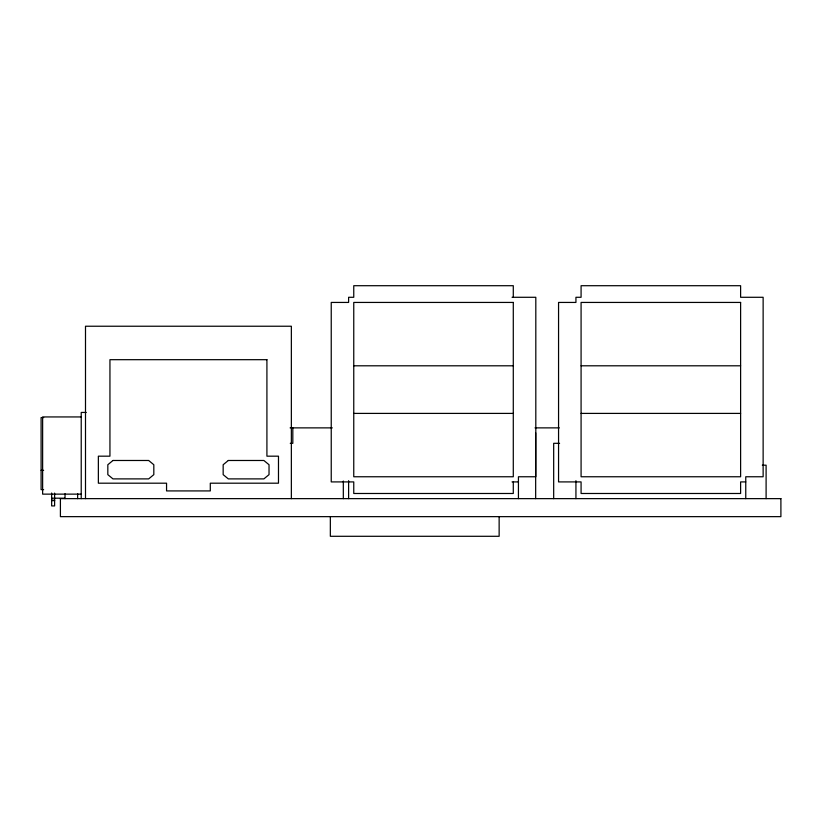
<?xml version="1.0" encoding="UTF-8"?>
<svg xmlns="http://www.w3.org/2000/svg" width="822" height="822" viewBox="0 0 822 822"><rect width="100%" height="100%" fill="white"/><g stroke="black" fill="none" stroke-linecap="round" stroke-linejoin="round"><path stroke-width="1.23" d="M512.055 297.287L535.81 297.287L535.81 476.76L518.435 476.76L518.435 498.635M353.758 365.8L513.288 365.8M581.082 365.8L740.612 365.8M86.259 412.439L81.224 412.439L81.224 498.635M353.758 413.404L513.288 413.404M581.082 413.404L740.612 413.404M81.224 416.939L42.631 416.939L42.631 494.135L81.224 494.135M43.669 417.576L41.1 417.576L41.1 489.635L43.617 489.635M290.115 427.872L332.293 427.872M535.009 427.872L559.309 427.872M290.269 443.315L292.817 443.315L292.817 427.872M559.577 443.315L553.679 443.315L553.679 498.635M762.323 465.18L766.104 465.18L766.104 498.635M41.1 470.328L43.617 470.328M512.055 481.908L518.435 481.908M745.76 481.908L740.612 481.908L740.612 493.488L581.082 493.488L581.082 481.908L558.559 481.908L558.559 302.434L575.934 302.434L575.934 297.287L581.082 297.287L581.082 285.707L740.612 285.707L740.612 297.287L763.135 297.287L763.135 476.76L745.76 476.76L745.76 498.635M51.652 498.194L64.733 498.194M51.652 500.228L54.612 500.228M51.652 500.629L54.612 500.629M575.934 480.685L575.934 498.635M535.667 432.824L535.667 498.635M513.288 297.287L513.288 285.707L353.758 285.707L353.758 297.287L348.61 297.287L348.61 302.434L331.235 302.434L331.235 481.908L353.758 481.908L353.758 493.488L513.288 493.488L513.288 481.908M499.139 516.606L499.139 536.293L330.341 536.293L330.341 516.606M348.61 480.685L348.61 498.635M343.319 481.034L343.319 498.635M291.358 498.635L291.358 326.231L85.498 326.231L85.498 498.635M77.638 493.611L77.638 498.635M65.03 493.714L65.03 498.635M54.612 493.087L54.612 505.92L51.652 505.92L51.652 493.015M112.963 460.484L107.826 464.738L107.826 474.643L112.963 478.887L148.679 478.887L153.817 474.643L153.817 464.738L148.679 460.484L112.963 460.484M228.311 460.484L223.163 464.738L223.163 474.643L228.311 478.887L263.883 478.887L269.03 474.643L269.03 464.738L263.883 460.484L228.311 460.484M513.288 302.434L353.758 302.434L353.758 476.76L513.288 476.76L513.288 302.434M740.612 302.434L581.082 302.434L581.082 476.76L740.612 476.76L740.612 302.434M266.914 359.687L109.943 359.687L109.943 456.179L98.363 456.179L98.363 483.192L166.558 483.192L166.558 490.919L210.298 490.919L210.298 483.192L278.483 483.192L278.483 456.179L266.914 456.179L266.914 359.687M780.9 498.635L60.407 498.635L60.407 516.648L780.9 516.648L780.9 498.635"/></g></svg>
